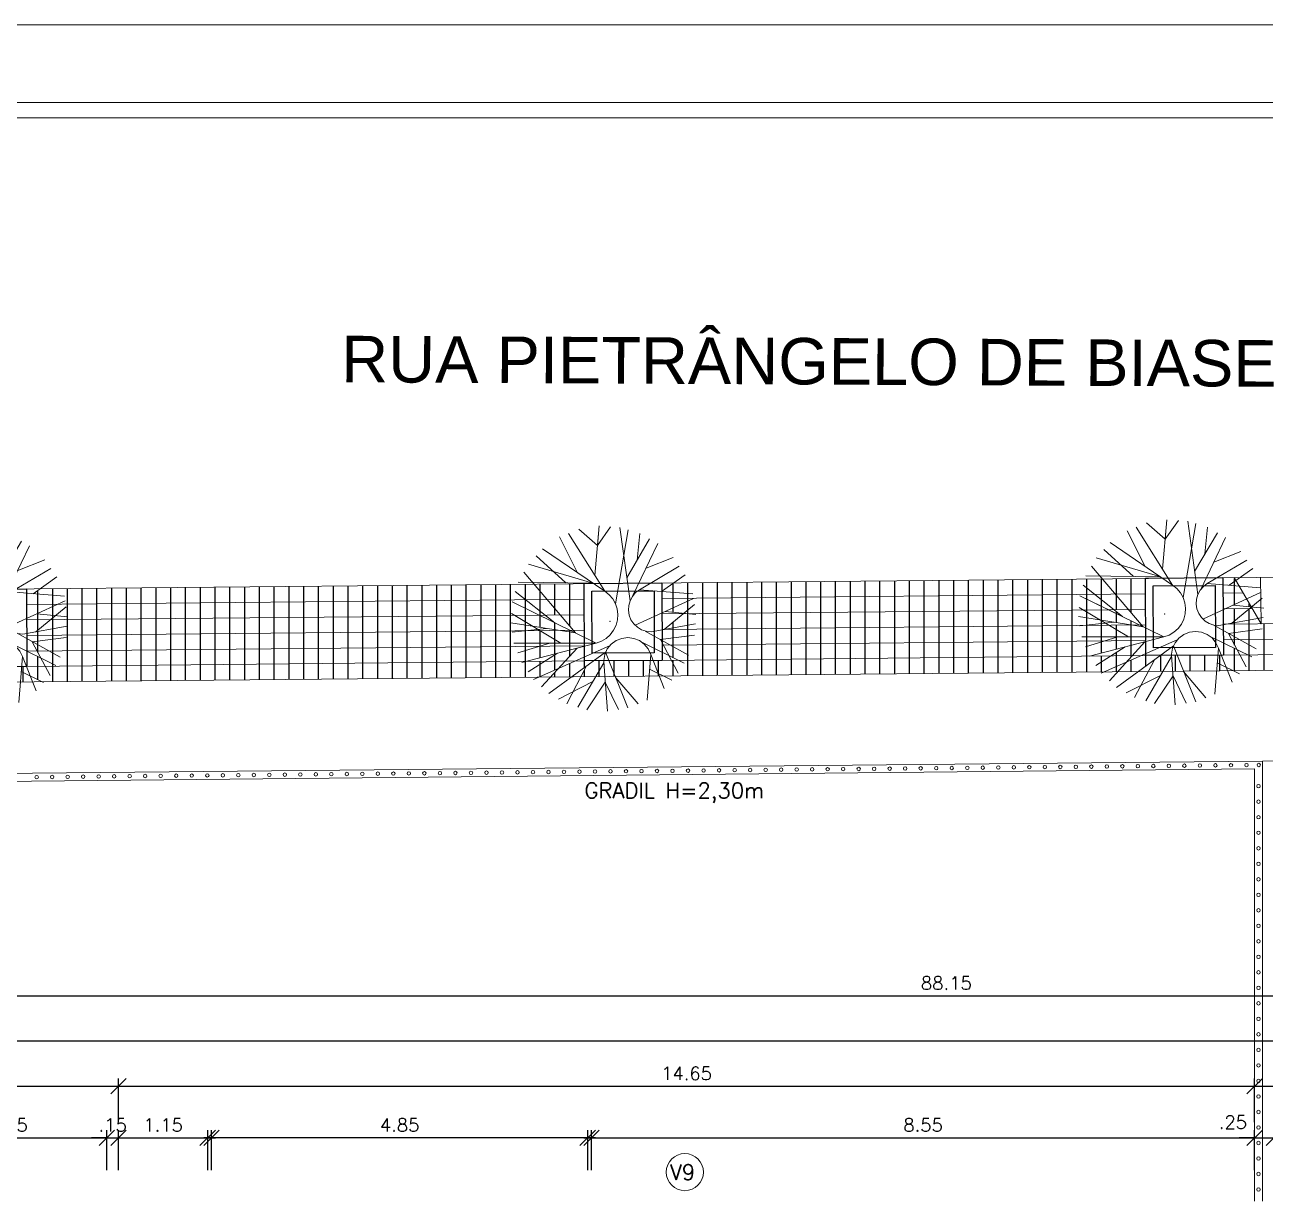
# Model space of a CAD drawing. Header units: millimetres. Extents: x 521 to 1055, y 261 to 520.
# Drawn here: x 699.49 to 715.49, y 504.78 to 519.88 of the extents above; entities that cross this region are included whole.
import ezdxf

# ---------------------------------------------------------------- set-up
doc = ezdxf.new("R2010")
doc.units = ezdxf.units.MM
doc.linetypes.add('CONTINU', pattern=[0])
doc.layers.add('0.1', color=8, linetype='Continuous', lineweight=13)
doc.styles.add('ROBERTO', font='swissek.ttf')
doc.styles.add('ROMANS', font='romans')
doc.styles.get("Standard").update_dxf_attribs({"font": 'romans.shx'})
doc.dimstyles.new('Fares Eng - 50', dxfattribs={"dimscale": 2, "dimtxt": 0.085, "dimasz": 0.1, "dimexe": 0.05, "dimexo": 0.05, "dimgap": 0.04, "dimtad": 1, "dimzin": 4, "dimdsep": 46, "dimtxsty": 'ROMANS', "dimblk1": 'OBLIQUE', "dimblk2": 'OBLIQUE', "dimsah": 1, "dimcen": 0.05, "dimdle": 0.05, "dimclrd": 8, "dimclre": 8, "dimclrt": 8, "dimaunit": 1, "dimadec": 0, "dimazin": 0, "dimtfac": 1, "dimtix": 1, "dimtmove": 2, "dimatfit": 0, "dimldrblk": 'OPEN90', "dimfxl": 1, "dimtolj": 1, "dimtzin": 0, "dimarcsym": 0})
pattern_1 = [(90, (279.22985, 358.23872), (-0.1905, 1e-17), [])]

# ---------------------------------------------------------------- blocks, each defined once
blk = doc.blocks.new('_OBLIQUE')
at = {"color": 0, "linetype": 'ByBlock'}
blk.add_line((-0.5, -0.5), (0.5, 0.5), dxfattribs=at)
blk = doc.blocks.new('*D45')
at = {"layer": '0.1', "color": 8, "linetype": 'CONTINU', "lineweight": -2, "transparency": 16777216}
for p, q in [((698.003, 505.115), (698.003, 505.634)), ((700.553, 505.115), (700.553, 505.634)), ((697.903, 505.534), (700.653, 505.534))]:
    blk.add_line(p, q, dxfattribs=at)
at = {"layer": 'DEFPOINTS', "color": 0, "linetype": 'CONTINU', "lineweight": -2, "transparency": 16777216}
for p in [(700.553, 505.534), (698.003, 505.015), (700.553, 505.015)]:
    blk.add_point(p, dxfattribs=at)
at = {"layer": '0.1', "color": 8, "linetype": 'CONTINU', "lineweight": -2, "transparency": 16777216, "xscale": 0.2, "yscale": 0.2, "zscale": 0.2, "rotation": 180}
blk.add_blockref('_OBLIQUE', (698.003, 505.534), dxfattribs=at)
at = {"layer": '0.1', "color": 8, "linetype": 'CONTINU', "lineweight": -2, "transparency": 16777216, "xscale": 0.2, "yscale": 0.2, "zscale": 0.2}
blk.add_blockref('_OBLIQUE', (700.553, 505.534), dxfattribs=at)
at = {"layer": '0.1', "color": 8, "linetype": 'CONTINU', "transparency": 16777216, "insert": (699.278, 505.699), "char_height": 0.17, "attachment_point": 5, "style": 'ROMANS'}
blk.add_mtext('\\A1;2.55', dxfattribs=at)
blk = doc.blocks.new('_Open90')
at = {"color": 0, "linetype": 'ByBlock', "lineweight": -2}
for p, q in [((0, 0), (-1, 0)), ((-0.5, 0.5), (0, 0)), ((0, 0), (-0.5, -0.5))]:
    blk.add_line(p, q, dxfattribs=at)
blk = doc.blocks.new('*D46')
at = {"layer": '0.1', "color": 8, "linetype": 'CONTINU', "lineweight": -2, "transparency": 16777216}
for p, q in [((700.553, 505.115), (700.553, 505.634)), ((700.703, 505.115), (700.703, 505.634)), ((700.553, 505.534), (700.353, 505.534)), ((700.553, 505.534), (700.703, 505.534)), ((700.703, 505.534), (700.903, 505.534))]:
    blk.add_line(p, q, dxfattribs=at)
at = {"layer": 'DEFPOINTS', "color": 0, "linetype": 'CONTINU', "lineweight": -2, "transparency": 16777216}
for p in [(700.703, 505.534), (700.553, 505.015), (700.703, 505.015)]:
    blk.add_point(p, dxfattribs=at)
at = {"layer": '0.1', "color": 8, "linetype": 'CONTINU', "lineweight": -2, "transparency": 16777216, "xscale": 0.2, "yscale": 0.2, "zscale": 0.2}
blk.add_blockref('_OBLIQUE', (700.553, 505.534), dxfattribs=at)
at = {"layer": '0.1', "color": 8, "linetype": 'CONTINU', "lineweight": -2, "transparency": 16777216, "xscale": 0.2, "yscale": 0.2, "zscale": 0.2, "rotation": 180}
blk.add_blockref('_OBLIQUE', (700.703, 505.534), dxfattribs=at)
at = {"layer": '0.1', "color": 8, "linetype": 'CONTINU', "transparency": 16777216, "insert": (700.628, 505.699), "char_height": 0.17, "attachment_point": 5, "style": 'ROMANS'}
blk.add_mtext('\\A1;.15', dxfattribs=at)
blk = doc.blocks.new('*D47')
at = {"layer": '0.1', "color": 8, "linetype": 'CONTINU', "lineweight": -2, "transparency": 16777216}
for p, q in [((700.703, 505.115), (700.703, 505.634)), ((701.853, 505.115), (701.853, 505.634)), ((700.603, 505.534), (701.953, 505.534))]:
    blk.add_line(p, q, dxfattribs=at)
at = {"layer": 'DEFPOINTS', "color": 0, "linetype": 'CONTINU', "lineweight": -2, "transparency": 16777216}
for p in [(701.853, 505.534), (700.703, 505.015), (701.853, 505.015)]:
    blk.add_point(p, dxfattribs=at)
at = {"layer": '0.1', "color": 8, "linetype": 'CONTINU', "lineweight": -2, "transparency": 16777216, "xscale": 0.2, "yscale": 0.2, "zscale": 0.2, "rotation": 180}
blk.add_blockref('_OBLIQUE', (700.703, 505.534), dxfattribs=at)
at = {"layer": '0.1', "color": 8, "linetype": 'CONTINU', "lineweight": -2, "transparency": 16777216, "xscale": 0.2, "yscale": 0.2, "zscale": 0.2}
blk.add_blockref('_OBLIQUE', (701.853, 505.534), dxfattribs=at)
at = {"layer": '0.1', "color": 8, "linetype": 'CONTINU', "transparency": 16777216, "insert": (701.278, 505.699), "char_height": 0.17, "attachment_point": 5, "style": 'ROMANS'}
blk.add_mtext('\\A1;1.15', dxfattribs=at)
blk = doc.blocks.new('*D48')
at = {"layer": '0.1', "color": 8, "linetype": 'CONTINU', "lineweight": -2, "transparency": 16777216}
for p, q in [((706.803, 505.115), (706.803, 505.634)), ((715.353, 505.115), (715.353, 505.634)), ((706.703, 505.534), (715.453, 505.534))]:
    blk.add_line(p, q, dxfattribs=at)
at = {"layer": 'DEFPOINTS', "color": 0, "linetype": 'CONTINU', "lineweight": -2, "transparency": 16777216}
for p in [(715.353, 505.534), (706.803, 505.015), (715.353, 505.015)]:
    blk.add_point(p, dxfattribs=at)
at = {"layer": '0.1', "color": 8, "linetype": 'CONTINU', "lineweight": -2, "transparency": 16777216, "xscale": 0.2, "yscale": 0.2, "zscale": 0.2, "rotation": 180}
blk.add_blockref('_OBLIQUE', (706.803, 505.534), dxfattribs=at)
at = {"layer": '0.1', "color": 8, "linetype": 'CONTINU', "lineweight": -2, "transparency": 16777216, "xscale": 0.2, "yscale": 0.2, "zscale": 0.2}
blk.add_blockref('_OBLIQUE', (715.353, 505.534), dxfattribs=at)
at = {"layer": '0.1', "color": 8, "linetype": 'CONTINU', "transparency": 16777216, "insert": (711.078, 505.699), "char_height": 0.17, "attachment_point": 5, "style": 'ROMANS'}
blk.add_mtext('\\A1;8.55', dxfattribs=at)
blk = doc.blocks.new('*D49')
at = {"layer": '0.1', "color": 8, "linetype": 'CONTINU', "lineweight": -2, "transparency": 16777216}
for p, q in [((715.353, 505.115), (715.353, 505.634)), ((715.603, 505.115), (715.603, 505.634)), ((715.353, 505.534), (715.153, 505.534)), ((715.353, 505.534), (715.603, 505.534)), ((715.603, 505.534), (715.803, 505.534))]:
    blk.add_line(p, q, dxfattribs=at)
at = {"layer": 'DEFPOINTS', "color": 0, "linetype": 'CONTINU', "lineweight": -2, "transparency": 16777216}
for p in [(715.603, 505.534), (715.353, 505.015), (715.603, 505.015)]:
    blk.add_point(p, dxfattribs=at)
at = {"layer": '0.1', "color": 8, "linetype": 'CONTINU', "lineweight": -2, "transparency": 16777216, "xscale": 0.2, "yscale": 0.2, "zscale": 0.2}
blk.add_blockref('_OBLIQUE', (715.353, 505.534), dxfattribs=at)
at = {"layer": '0.1', "color": 8, "linetype": 'CONTINU', "lineweight": -2, "transparency": 16777216, "xscale": 0.2, "yscale": 0.2, "zscale": 0.2, "rotation": 180}
blk.add_blockref('_OBLIQUE', (715.603, 505.534), dxfattribs=at)
at = {"layer": '0.1', "color": 8, "linetype": 'CONTINU', "transparency": 16777216, "insert": (715.073, 505.734), "char_height": 0.17, "attachment_point": 5, "style": 'ROMANS'}
blk.add_mtext('\\A1;.25', dxfattribs=at)
blk = doc.blocks.new('*D62')
at = {"layer": '0.1', "color": 8, "linetype": 'CONTINU', "lineweight": -2, "transparency": 16777216}
for p, q in [((693.803, 505.734), (693.803, 506.299)), ((700.703, 505.734), (700.703, 506.299)), ((693.703, 506.199), (700.803, 506.199))]:
    blk.add_line(p, q, dxfattribs=at)
at = {"layer": 'DEFPOINTS', "color": 0, "linetype": 'CONTINU', "lineweight": -2, "transparency": 16777216}
for p in [(700.703, 506.199), (693.803, 505.634), (700.703, 505.634)]:
    blk.add_point(p, dxfattribs=at)
at = {"layer": '0.1', "color": 8, "linetype": 'CONTINU', "lineweight": -2, "transparency": 16777216, "xscale": 0.2, "yscale": 0.2, "zscale": 0.2, "rotation": 180}
blk.add_blockref('_OBLIQUE', (693.803, 506.199), dxfattribs=at)
at = {"layer": '0.1', "color": 8, "linetype": 'CONTINU', "lineweight": -2, "transparency": 16777216, "xscale": 0.2, "yscale": 0.2, "zscale": 0.2}
blk.add_blockref('_OBLIQUE', (700.703, 506.199), dxfattribs=at)
at = {"layer": '0.1', "color": 8, "linetype": 'CONTINU', "transparency": 16777216, "insert": (697.253, 506.364), "char_height": 0.17, "attachment_point": 5, "style": 'ROMANS'}
blk.add_mtext('\\A1;6.90', dxfattribs=at)
blk = doc.blocks.new('*D63')
at = {"layer": '0.1', "color": 8, "linetype": 'CONTINU', "lineweight": -2, "transparency": 16777216}
for p, q in [((701.903, 505.115), (701.903, 505.634)), ((706.753, 505.115), (706.753, 505.634)), ((706.853, 505.534), (701.803, 505.534))]:
    blk.add_line(p, q, dxfattribs=at)
at = {"layer": 'DEFPOINTS', "color": 0, "linetype": 'CONTINU', "lineweight": -2, "transparency": 16777216}
for p in [(701.903, 505.534), (701.903, 505.015), (706.753, 505.015)]:
    blk.add_point(p, dxfattribs=at)
at = {"layer": '0.1', "color": 8, "linetype": 'CONTINU', "lineweight": -2, "transparency": 16777216, "xscale": 0.2, "yscale": 0.2, "zscale": 0.2, "rotation": 180}
blk.add_blockref('_OBLIQUE', (701.903, 505.534), dxfattribs=at)
at = {"layer": '0.1', "color": 8, "linetype": 'CONTINU', "lineweight": -2, "transparency": 16777216, "xscale": 0.2, "yscale": 0.2, "zscale": 0.2}
blk.add_blockref('_OBLIQUE', (706.753, 505.534), dxfattribs=at)
at = {"layer": '0.1', "color": 8, "linetype": 'CONTINU', "transparency": 16777216, "insert": (704.328, 505.699), "char_height": 0.17, "attachment_point": 5, "style": 'ROMANS'}
blk.add_mtext('\\A1;4.85', dxfattribs=at)
blk = doc.blocks.new('*D64')
at = {"layer": '0.1', "color": 8, "linetype": 'CONTINU', "lineweight": -2, "transparency": 16777216}
for p, q in [((700.703, 505.734), (700.703, 506.299)), ((715.353, 505.734), (715.353, 506.299)), ((700.603, 506.199), (715.453, 506.199))]:
    blk.add_line(p, q, dxfattribs=at)
at = {"layer": 'DEFPOINTS', "color": 0, "linetype": 'CONTINU', "lineweight": -2, "transparency": 16777216}
for p in [(715.353, 506.199), (700.703, 505.634), (715.353, 505.634)]:
    blk.add_point(p, dxfattribs=at)
at = {"layer": '0.1', "color": 8, "linetype": 'CONTINU', "lineweight": -2, "transparency": 16777216, "xscale": 0.2, "yscale": 0.2, "zscale": 0.2, "rotation": 180}
blk.add_blockref('_OBLIQUE', (700.703, 506.199), dxfattribs=at)
at = {"layer": '0.1', "color": 8, "linetype": 'CONTINU', "lineweight": -2, "transparency": 16777216, "xscale": 0.2, "yscale": 0.2, "zscale": 0.2}
blk.add_blockref('_OBLIQUE', (715.353, 506.199), dxfattribs=at)
at = {"layer": '0.1', "color": 8, "linetype": 'CONTINU', "transparency": 16777216, "insert": (708.028, 506.364), "char_height": 0.17, "attachment_point": 5, "style": 'ROMANS'}
blk.add_mtext('\\A1;14.65', dxfattribs=at)
blk = doc.blocks.new('*D116')
at = {"layer": '0.1', "color": 8, "linetype": 'CONTINU', "lineweight": -2, "transparency": 16777216}
for p, q in [((715.353, 505.834), (715.353, 506.299)), ((721.303, 505.834), (721.303, 506.299)), ((715.253, 506.199), (721.403, 506.199))]:
    blk.add_line(p, q, dxfattribs=at)
at = {"layer": 'DEFPOINTS', "color": 0, "linetype": 'CONTINU', "lineweight": -2, "transparency": 16777216}
for p in [(721.303, 506.199), (715.353, 505.734), (721.303, 505.734)]:
    blk.add_point(p, dxfattribs=at)
at = {"layer": '0.1', "color": 8, "linetype": 'CONTINU', "lineweight": -2, "transparency": 16777216, "xscale": 0.2, "yscale": 0.2, "zscale": 0.2, "rotation": 180}
blk.add_blockref('_OBLIQUE', (715.353, 506.199), dxfattribs=at)
at = {"layer": '0.1', "color": 8, "linetype": 'CONTINU', "lineweight": -2, "transparency": 16777216, "xscale": 0.2, "yscale": 0.2, "zscale": 0.2}
blk.add_blockref('_OBLIQUE', (721.303, 506.199), dxfattribs=at)
at = {"layer": '0.1', "color": 8, "linetype": 'CONTINU', "transparency": 16777216, "insert": (718.328, 506.364), "char_height": 0.17, "attachment_point": 5, "style": 'ROMANS'}
blk.add_mtext('\\A1;5.95', dxfattribs=at)
blk = doc.blocks.new('*D66')
at = {"layer": '0.1', "color": 8, "linetype": 'CONTINU', "lineweight": -2, "transparency": 16777216}
for p, q in [((667.303, 506.399), (667.303, 506.88)), ((721.053, 506.299), (721.053, 506.88)), ((721.153, 506.78), (667.203, 506.78))]:
    blk.add_line(p, q, dxfattribs=at)
at = {"layer": 'DEFPOINTS', "color": 0, "linetype": 'CONTINU', "lineweight": -2, "transparency": 16777216}
for p in [(667.303, 506.78), (667.303, 506.299), (721.053, 506.199)]:
    blk.add_point(p, dxfattribs=at)
at = {"layer": '0.1', "color": 8, "linetype": 'CONTINU', "lineweight": -2, "transparency": 16777216, "xscale": 0.2, "yscale": 0.2, "zscale": 0.2, "rotation": 180}
blk.add_blockref('_OBLIQUE', (667.303, 506.78), dxfattribs=at)
at = {"layer": '0.1', "color": 8, "linetype": 'CONTINU', "lineweight": -2, "transparency": 16777216, "xscale": 0.2, "yscale": 0.2, "zscale": 0.2}
blk.add_blockref('_OBLIQUE', (721.053, 506.78), dxfattribs=at)
at = {"layer": '0.1', "color": 8, "linetype": 'CONTINU', "transparency": 16777216, "insert": (694.178, 506.945), "char_height": 0.17, "attachment_point": 5, "style": 'ROMANS'}
blk.add_mtext('\\A1;53.75', dxfattribs=at)
blk = doc.blocks.new('*D68')
at = {"layer": '0.1', "color": 8, "linetype": 'CONTINU', "lineweight": -2, "transparency": 16777216}
for p, q in [((667.203, 507.364), (755.553, 507.364)), ((667.303, 506.98), (667.303, 507.464)), ((755.453, 506.98), (755.453, 507.464))]:
    blk.add_line(p, q, dxfattribs=at)
at = {"layer": 'DEFPOINTS', "color": 0, "linetype": 'CONTINU', "lineweight": -2, "transparency": 16777216}
for p in [(755.453, 507.364), (667.303, 506.88), (755.453, 506.88)]:
    blk.add_point(p, dxfattribs=at)
at = {"layer": '0.1', "color": 8, "linetype": 'CONTINU', "lineweight": -2, "transparency": 16777216, "xscale": 0.2, "yscale": 0.2, "zscale": 0.2, "rotation": 180}
blk.add_blockref('_OBLIQUE', (667.303, 507.364), dxfattribs=at)
at = {"layer": '0.1', "color": 8, "linetype": 'CONTINU', "lineweight": -2, "transparency": 16777216, "xscale": 0.2, "yscale": 0.2, "zscale": 0.2}
blk.add_blockref('_OBLIQUE', (755.453, 507.364), dxfattribs=at)
at = {"layer": '0.1', "color": 8, "linetype": 'CONTINU', "transparency": 16777216, "insert": (711.378, 507.529), "char_height": 0.17, "attachment_point": 5, "style": 'ROMANS'}
blk.add_mtext('\\A1;88.15', dxfattribs=at)
blk = doc.blocks.new('ARV1')
for p, q in [((-0.1407, 1.4161), (0.0989, 1.7605)), ((0.1949, 0.3431), (0.4235, 1.7048)), ((0.4634, 0.4005), (0.2709, 1.7498)), ((0.5923, 1.1492), (0.6377, 1.6415)), ((-0.5054, 0.9113), (-0.8423, 1.5681)), ((0.4031, 0.8237), (0.8191, 1.5396)), ((0.5168, 0.4952), (0.9711, 1.4544)), ((-0.7238, 0.7245), (-1.2729, 1.2194)), ((0.755, 0.9984), (1.2545, 1.1977)), ((1.0437, 0.573), (1.4738, 0.8844)), ((0.5591, -0.0523), (1.6313, 0.447)), ((1.095, -0.1252), (1.6493, 0.337)), ((-0.8061, -0.388), (-1.7211, 0.152)), ((1.1112, 0.2048), (1.6793, 0.1529)), ((-1.0745, -0.1172), (-1.7031, -0.1904)), ((0.7476, -0.1574), (1.5471, -0.5954)), ((0.8557, -0.1699), (1.6686, -0.0184)), ((-1.0074, -0.3893), (-1.5974, -0.572)), ((0.0893, -0.4358), (-1.3067, -1.0613)), ((0.6958, -0.3704), (1.4637, -0.7442)), ((-0.8667, -0.5727), (-1.4069, -0.9182)), ((-0.506, -0.477), (-1.1567, -1.1971)), ((-0.3293, -0.8064), (-0.6899, -1.5051)), ((-0.0159, -0.7468), (-0.4854, -1.5654)), ((-0.0071, -0.8135), (0.0586, -1.6373)), ((0.83, -0.8592), (1.2412, -1.0601)), ((-0.2148, -1.0934), (-0.845, -1.418)), ((0.2097, -1.0193), (0.6221, -1.4999))]:
    blk.add_line(p, q)
for points in [[(-1.1556, 1.349), (-0.0013, 0.5719), (-0.6793, 1.6344)], [(-0.1872, 0.8633), (-0.1108, 1.7737), (-0.1407, 1.4161), (-0.4881, 1.7122)], [(-1.4123, 1.0654), (-0.2215, 0.7202), (-1.5994, 0.732)], [(1.365, 1.0398), (0.638, 0.6035), (1.6177, 0.5303)], [(-1.7315, -0.0163), (-0.5369, -0.1994), (-1.4972, 0.9138)], [(-1.67, -0.3938), (-0.1549, -0.3836), (-1.7076, 0.3652), (-0.9208, -0.0143), (-1.6507, 0.558)], [(-0.1549, -0.3836), (-0.0593, -0.3487), (0.0278, -0.2962), (0.1033, -0.2277), (0.1642, -0.1462), (0.2083, -0.0545), (0.2342, 0.044), (0.2404, 0.1456), (0.2272, 0.2464), (0.1949, 0.3431), (0.1448, 0.4315), (0.0786, 0.5088), (-0.0013, 0.5719)], [(0.8557, -0.1699), (0.7651, -0.1613), (0.679, -0.1335), (0.6007, -0.0877), (0.5344, -0.0259), (0.483, 0.0489), (0.4489, 0.1331), (0.434, 0.2225), (0.439, 0.3131), (0.4634, 0.4005), (0.5062, 0.4804), (0.5654, 0.5493), (0.638, 0.6035)], [(-0.1549, -0.3836), (-0.1549, -0.3836), (-1.526, -0.748)], [(0.849, -0.5865), (0.8014, -0.4854), (0.7301, -0.3991), (0.6394, -0.3338), (0.5353, -0.2931), (0.4242, -0.2796), (0.3134, -0.2945), (0.2099, -0.3365), (0.12, -0.4031), (0.0498, -0.4901), (0.0033, -0.5918), (-0.016, -0.702), (-0.0071, -0.8135)], [(1.36, -0.9289), (1.0306, -0.3125), (1.6553, -0.2288)], [(-1.0233, -1.3179), (0.0189, -0.5497), (0.436, -1.5757)], [(1.1033, -1.2124), (0.849, -0.5865), (0.79, -1.4316)], [(-0.3231, -1.6133), (0.0157, -1.1009), (0.262, -1.6039)]]:
    blk.add_lwpolyline(points)

msp = doc.modelspace()

# ---------------------------------------------------------------- hatches: boundary and pattern name
at = {"layer": '0.1', "linetype": 'CONTINU', "lineweight": -2}
h = msp.add_hatch(dxfattribs=at)
h.set_pattern_fill('LINE,_O', color=8, scale=0.06, angle=90, double=1)
h.set_pattern_definition(pattern_1)
h.paths.add_polyline_path([(723.68266, 512.14137), (723.68238, 512.19791), (723.44538, 512.19756), (723.07826, 512.41683), (723.63453, 512.32858), (723.63451, 512.3286), (723.36635, 512.45967), (723.36649, 512.45956), (723.01277, 512.63246), (721.43489, 512.61755), (721.18603, 512.21518), (715.436, 512.16084), (715.39575, 512.2298), (714.94821, 512.14882), (714.94858, 512.07463), (715.01419, 512.03824), (715.01412, 512.03823), (715.1247, 511.82867), (715.26517, 511.75938), (723.03589, 511.83683), (723.40216, 512.06839)])
h.paths.add_polyline_path([(722.89737, 512.83138), (721.55933, 512.81873), (721.43489, 512.61755), (723.14674, 512.63373)])
h.paths.add_polyline_path([(714.95015, 511.75624), (714.92242, 511.7561), (714.98477, 511.6003), (715.07155, 511.55734), (723.19855, 511.63416), (723.38683, 511.84033)])
h = msp.add_hatch(dxfattribs=at)
h.set_pattern_fill('LINE,_O', color=8, scale=0.06, angle=90, double=1)
h.set_pattern_definition(pattern_1)
h.paths.add_polyline_path([(706.05966, 512.67225), (699.69254, 512.61208), (699.60418, 512.54881), (699.51812, 512.5557), (699.51883, 512.41043), (706.22901, 512.47384)])
h.paths.add_polyline_path([(705.95375, 512.47124), (699.9188, 512.41421), (699.64991, 512.29071), (699.88925, 512.26758), (699.63725, 512.05968), (699.52067, 512.03858), (699.52102, 511.96809), (699.59166, 511.92891), (699.5916, 511.9289), (699.75838, 511.61281), (705.94967, 511.67521), (706.71154, 511.87342), (706.71135, 511.91267), (706.40739, 511.91222), (706.04027, 512.13149), (706.59654, 512.04324), (706.59652, 512.04326), (706.32836, 512.17433)])
h.paths.add_polyline_path([(699.52278, 511.61044), (699.51444, 511.6104), (699.56224, 511.49097), (699.72128, 511.41223), (706.12243, 511.47274), (706.37605, 511.58479), (706.46336, 511.68039)])
h = msp.add_hatch(dxfattribs=at)
h.set_pattern_fill('LINE,_O', color=8, scale=0.06, angle=90, double=1)
h.set_pattern_definition(pattern_1)
h.paths.add_polyline_path([(706.70757, 512.67837), (706.05966, 512.67225), (706.22901, 512.47384), (706.70856, 512.47837)])
h.paths.add_polyline_path([(706.70856, 512.47837), (706.22901, 512.47384), (706.39836, 512.27543), (706.70954, 512.27837)])
h.paths.add_polyline_path([(706.70954, 512.27837), (706.39836, 512.27543), (706.5677, 512.07703), (706.71053, 512.07838)])
h.paths.add_polyline_path([(706.22901, 512.47384), (705.95375, 512.47124), (706.20312, 512.27359), (706.39836, 512.27543)])
h.paths.add_polyline_path([(706.59659, 512.04323), (706.39392, 512.07538), (706.13825, 512.07297), (706.40739, 511.91222), (706.71135, 511.91267), (706.71098, 511.98732)])
h.paths.add_polyline_path([(706.61723, 511.84889), (706.36417, 511.78305), (706.19755, 511.67771), (706.46336, 511.68039)])
h.paths.add_polyline_path([(706.82999, 511.68348), (706.71248, 511.6829), (706.59548, 511.68172), (706.37605, 511.58479), (706.27505, 511.47418), (706.54641, 511.47675)])
h.paths.add_polyline_path([(706.96514, 511.61142), (706.95972, 511.68412), (706.82999, 511.68348), (706.73966, 511.61763), (706.6666, 511.47789), (706.97487, 511.4808)])
h.paths.add_polyline_path([(707.02897, 511.68446), (706.95972, 511.68412), (706.96514, 511.61142), (706.97487, 511.4808), (707.11001, 511.48208)])
h.paths.add_polyline_path([(707.55922, 511.68708), (707.02897, 511.68446), (707.11001, 511.48208), (707.54414, 511.48618)])
h.paths.add_polyline_path([(707.664, 511.52038), (707.55091, 511.57637), (707.54414, 511.48618), (707.67719, 511.48744)])
h.paths.add_polyline_path([(707.59722, 511.68727), (707.55922, 511.68708), (707.55091, 511.57637), (707.664, 511.52038)])
h = msp.add_hatch(dxfattribs=at)
h.set_pattern_fill('LINE,_O', color=8, scale=0.06, angle=90, double=1)
h.set_pattern_definition(pattern_1)
h.paths.add_polyline_path([(713.38951, 512.74152), (707.86105, 512.68928), (707.70807, 512.57973), (707.70852, 512.48782), (713.55886, 512.54311)])
h.paths.add_polyline_path([(713.28789, 512.54055), (707.70852, 512.48782), (707.70945, 512.30072), (707.75168, 512.32012), (707.99102, 512.29698), (707.73902, 512.08909), (707.71051, 512.08393), (707.7113, 511.92431), (707.80394, 511.74875), (707.92308, 511.68998), (713.22743, 511.74395), (713.94927, 511.93174), (713.94897, 511.99247), (713.72816, 511.99214), (713.36103, 512.21141), (713.91731, 512.12316), (713.91728, 512.12318), (713.64912, 512.25425)])
h.paths.add_polyline_path([(707.71247, 511.68784), (707.59722, 511.68727), (707.664, 511.52038), (707.72954, 511.48793), (713.41839, 511.54171), (713.69681, 511.66471), (713.77426, 511.74951)])
h = msp.add_hatch(dxfattribs=at)
h.set_pattern_fill('LINE,_O', color=8, scale=0.06, angle=90, double=1)
h.set_pattern_definition(pattern_1)
h.paths.add_polyline_path([(713.55886, 512.54311), (713.28789, 512.54055), (713.53727, 512.3429), (713.72821, 512.34471)])
h.paths.add_polyline_path([(713.94624, 512.54677), (713.55886, 512.54311), (713.72821, 512.34471), (713.94722, 512.34678)])
h.paths.add_polyline_path([(713.94525, 512.74677), (713.38951, 512.74152), (713.55886, 512.54311), (713.94624, 512.54677)])
h.paths.add_polyline_path([(713.94722, 512.34678), (713.72821, 512.34471), (713.89756, 512.1463), (713.94821, 512.14678)])
h.paths.add_polyline_path([(713.64912, 512.25425), (713.64926, 512.25414), (713.46899, 512.34226), (713.14705, 512.33921), (713.36103, 512.21141), (713.77855, 512.14517), (713.87052, 512.14604)])
h.paths.add_polyline_path([(713.9484, 512.10798), (713.91735, 512.12315), (713.77855, 512.14517), (713.47671, 512.14232), (713.72816, 511.99214), (713.94897, 511.99247)])
h.paths.add_polyline_path([(713.93799, 511.92881), (713.68493, 511.86297), (713.50107, 511.74673), (713.77426, 511.74951)])
h.paths.add_polyline_path([(713.94927, 511.93174), (713.93799, 511.92881), (713.77426, 511.74951), (713.89148, 511.75071), (713.95004, 511.77658)])
h.paths.add_polyline_path([(714.13541, 511.75222), (713.95016, 511.7513), (713.89148, 511.75071), (713.69681, 511.66471), (713.58593, 511.54329), (713.85228, 511.54581)])
h.paths.add_polyline_path([(713.69681, 511.66471), (713.41839, 511.54171), (713.58593, 511.54329)])
h.paths.add_polyline_path([(714.2859, 511.69135), (714.28131, 511.75294), (714.13541, 511.75222), (714.06042, 511.69755), (713.98173, 511.54703), (714.29643, 511.55001)])
h.paths.add_polyline_path([(714.35417, 511.7533), (714.28131, 511.75294), (714.2859, 511.69135), (714.29643, 511.55001), (714.43505, 511.55132)])
h.paths.add_polyline_path([(714.87915, 511.75589), (714.35417, 511.7533), (714.43505, 511.55132), (714.86409, 511.55538)])
h.paths.add_polyline_path([(714.98477, 511.6003), (714.87167, 511.65629), (714.86409, 511.55538), (715.00222, 511.55668)])
h.paths.add_polyline_path([(714.92242, 511.7561), (714.87915, 511.75589), (714.87167, 511.65629), (714.98477, 511.6003)])
h.paths.add_polyline_path([(715.1247, 511.82867), (714.94936, 511.91516), (714.95015, 511.75624), (715.16181, 511.75835)])
h.paths.add_polyline_path([(715.29088, 512.35966), (714.97774, 512.35654), (714.94726, 512.34254), (714.94817, 512.15624), (714.99159, 512.15667), (715.05978, 512.16901)])
h.paths.add_polyline_path([(715.31978, 512.35995), (715.29088, 512.35966), (715.05978, 512.16901), (715.39575, 512.2298)])
h.paths.add_polyline_path([(715.24904, 512.48115), (715.07244, 512.40004), (715.30977, 512.3771)])
h.paths.add_polyline_path([(715.24904, 512.48115), (715.20379, 512.55866), (714.9462, 512.55623), (714.94719, 512.35624), (714.97774, 512.35654)])
h.paths.add_polyline_path([(715.15156, 512.64815), (714.94567, 512.66462), (714.9462, 512.55624), (715.20371, 512.5588)])
h.paths.add_polyline_path([(715.11065, 512.71824), (715.02671, 512.65814), (715.15156, 512.64815)])
h.paths.add_polyline_path([(715.11065, 512.71824), (715.08769, 512.75757), (714.94521, 512.75622), (714.94567, 512.66462), (715.02671, 512.65814)])
h = msp.add_hatch(dxfattribs=at)
h.set_pattern_fill('LINE,_O', color=8, scale=0.06, angle=90, double=1)
h.set_pattern_definition(pattern_1)
h.paths.add_polyline_path([(698.51788, 512.60098), (697.99782, 512.59606), (698.16717, 512.39765), (698.51887, 512.40098)])
h.paths.add_polyline_path([(698.51887, 512.40098), (698.16717, 512.39765), (698.33652, 512.19924), (698.51986, 512.20098)])
h.paths.add_polyline_path([(698.16717, 512.39765), (697.91078, 512.39523), (698.16015, 512.19758), (698.33652, 512.19924)])
h.paths.add_polyline_path([(698.51986, 512.20098), (698.33652, 512.19924), (698.49475, 512.01385), (698.52084, 512.0011)])
h.paths.add_polyline_path([(698.22659, 512.14492), (698.22673, 512.14481), (698.11956, 512.19719), (697.78456, 512.19403), (697.9385, 512.10208), (698.49478, 512.01383), (698.49475, 512.01385)])
h.paths.add_polyline_path([(698.11928, 512.0734), (698.00735, 512.06096), (698.11421, 511.99713), (698.52084, 512.00098), (698.52084, 512.0011), (698.49482, 512.01382)])
h.paths.add_polyline_path([(698.52084, 512.00098), (698.11421, 511.99713), (698.30563, 511.88281), (698.52142, 511.88313)])
h.paths.add_polyline_path([(698.52142, 511.88313), (698.16464, 511.8826), (697.87599, 511.79487), (698.44143, 511.80022), (698.52173, 511.82111)])
h.paths.add_polyline_path([(698.49836, 511.80076), (698.44143, 511.80022), (698.2624, 511.75364), (698.01992, 511.60034), (698.31814, 511.6034)])
h.paths.add_polyline_path([(698.5225, 511.66504), (698.52183, 511.80098), (698.49836, 511.80076), (698.31814, 511.6034), (698.38453, 511.60409)])
h.paths.add_polyline_path([(698.66254, 511.60619), (698.52279, 511.60551), (698.38453, 511.60409), (698.27428, 511.55538), (698.12982, 511.39719), (698.37908, 511.39954)])
h.paths.add_polyline_path([(698.63789, 511.58822), (698.37908, 511.39954), (698.54005, 511.40107)], flags=16)
h.paths.add_polyline_path([(698.84489, 511.60709), (698.66254, 511.60619), (698.63789, 511.58822), (698.54005, 511.40107), (698.72631, 511.40283)])
h.paths.add_polyline_path([(698.86337, 511.58202), (698.8615, 511.60718), (698.84489, 511.60709), (698.72631, 511.40283), (698.87661, 511.40425)])
h.paths.add_polyline_path([(698.9462, 511.60759), (698.8615, 511.60718), (698.86337, 511.58202), (698.87661, 511.40425), (699.02706, 511.40567)])
h.paths.add_polyline_path([(699.45388, 511.6101), (698.9462, 511.60759), (699.01452, 511.437), (699.041, 511.4058), (699.43882, 511.40956)])
h.paths.add_polyline_path([(699.56224, 511.49097), (699.44914, 511.54696), (699.43882, 511.40956), (699.59423, 511.41103)])
h.paths.add_polyline_path([(699.51444, 511.6104), (699.45388, 511.6101), (699.44914, 511.54696), (699.56224, 511.49097)])
h.paths.add_polyline_path([(699.70217, 511.71934), (699.5218, 511.80832), (699.52278, 511.61044), (699.75838, 511.61281)])
h.paths.add_polyline_path([(699.82346, 512.2133), (699.51982, 512.21043), (699.52067, 512.03858), (699.63725, 512.05968)])
h.paths.add_polyline_path([(699.88925, 512.26758), (699.64991, 512.29071), (699.51972, 512.23091), (699.51982, 512.21043), (699.82346, 512.2133)])
h.paths.add_polyline_path([(699.9188, 512.41421), (699.51883, 512.41043), (699.51972, 512.23091)])

# ---------------------------------------------------------------- linework, layer by layer
at = {"layer": '0.1', "color": 8}
for p, q in [((669.19547, 512.32386), (745.18028, 513.04196)), ((715.436, 512.16084), (715.08769, 512.75757)), ((715.436, 512.16084), (715.43033, 512.76081)), ((699.51883, 512.41043), (706.70856, 512.47837)), ((707.70852, 512.48782), (713.94624, 512.54677)), ((714.94217, 512.5562), (715.20371, 512.5588)), ((714.9462, 512.55623), (715.20379, 512.55866)), ((707.71041, 512.28783), (713.94813, 512.34678)), ((714.94417, 512.35621), (715.31978, 512.35995)), ((699.52072, 512.21044), (706.71045, 512.27838)), ((714.94616, 512.15622), (723.68014, 512.24328)), ((715.436, 512.16084), (721.18603, 512.21518)), ((699.52261, 512.01044), (706.71234, 512.07839)), ((707.7123, 512.08784), (713.95002, 512.14679)), ((714.94815, 511.95623), (723.68214, 512.04329)), ((699.5245, 511.81045), (706.71423, 511.8784)), ((707.71419, 511.88785), (713.95191, 511.9468)), ((714.95015, 511.75624), (723.68413, 511.8433)), ((670.93746, 511.14014), (731.43393, 511.71201)), ((699.52278, 511.61044), (706.71248, 511.6829)), ((707.71247, 511.68784), (713.95016, 511.7513)), ((715.45272, 510.39162), (669.22591, 509.93167)), ((715.45272, 510.39162), (721.20272, 510.44884)), ((715.45272, 504.71692), (715.45272, 510.39162)), ((715.35272, 510.29062), (669.26895, 509.83209)), ((715.35272, 504.71692), (715.35272, 510.29062))]:
    msp.add_line(p, q, dxfattribs=at)
for points in [[(782.16805, 519.88495), (655.96365, 519.88495), (655.96365, 435.88495), (782.16805, 435.88495)], [(658.46365, 436.88495), (658.46365, 518.88495), (781.16805, 518.88495), (781.16805, 436.88495)]]:
    msp.add_lwpolyline(points, close=True, dxfattribs=at)
msp.add_lwpolyline([(765.34805, 517.68495, 0.41421356), (764.34805, 518.68495), (659.66365, 518.68495, 0.41421356), (658.66365, 517.68495), (658.66365, 444.08495, 0.41421356), (659.66365, 443.08495), (764.34805, 443.08495, 0.41421356), (765.34805, 444.08495)], format="xyb", close=True, dxfattribs=at)
at = {"layer": '0.1', "color": 8, "linetype": 'CONTINU', "lineweight": -2}
for points in [[(707.70754, 512.68782), (707.71247, 511.68784), (706.71248, 511.6829), (706.70755, 512.68289), (707.70754, 512.68782)], [(714.94521, 512.75622), (714.95015, 511.75624), (713.95016, 511.7513), (713.94523, 512.75129), (714.94521, 512.75622)], [(714.84571, 512.65573), (714.84966, 511.85574), (714.04967, 511.8518), (714.04572, 512.65179), (714.84571, 512.65573)], [(699.51785, 512.61043), (699.52278, 511.61044), (698.52279, 511.60551), (698.51786, 512.60549), (699.51785, 512.61043)], [(707.60803, 512.58733), (707.61198, 511.78734), (706.81199, 511.78339), (706.80804, 512.58339), (707.60803, 512.58733)]]:
    msp.add_lwpolyline(points, dxfattribs=at)
at = {"layer": '0.1', "color": 8}
for centre, radius in [((702.04743, 510.20824), 0.0225), ((702.24743, 510.21023), 0.0225), ((702.44743, 510.21222), 0.0225), ((702.64743, 510.21421), 0.0225), ((702.84743, 510.2162), 0.0225), ((703.04743, 510.21819), 0.0225), ((703.24743, 510.22018), 0.0225), ((703.44743, 510.22217), 0.0225), ((703.64743, 510.22416), 0.0225), ((703.84743, 510.22615), 0.0225), ((704.04743, 510.22814), 0.0225), ((704.24743, 510.23013), 0.0225), ((704.44743, 510.23212), 0.0225), ((704.64743, 510.23411), 0.0225), ((704.84743, 510.2361), 0.0225), ((705.04743, 510.23809), 0.0225), ((705.24743, 510.24008), 0.0225), ((705.44743, 510.24207), 0.0225), ((705.64743, 510.24406), 0.0225), ((705.84743, 510.24605), 0.0225), ((706.04743, 510.24804), 0.0225), ((706.24743, 510.25003), 0.0225), ((706.44743, 510.25202), 0.0225), ((706.64743, 510.25401), 0.0225), ((706.84743, 510.256), 0.0225), ((707.04743, 510.25799), 0.0225), ((707.24743, 510.25998), 0.0225), ((707.44743, 510.26197), 0.0225), ((707.64743, 510.26396), 0.0225), ((707.84743, 510.26595), 0.0225), ((708.04743, 510.26794), 0.0225), ((708.24743, 510.26993), 0.0225), ((708.44743, 510.27192), 0.0225), ((708.64743, 510.27391), 0.0225), ((708.84743, 510.2759), 0.0225), ((709.04743, 510.27789), 0.0225), ((709.24743, 510.27988), 0.0225), ((709.44743, 510.28187), 0.0225), ((709.64743, 510.28386), 0.0225), ((709.84743, 510.28585), 0.0225), ((710.04743, 510.28784), 0.0225), ((710.24743, 510.28983), 0.0225), ((710.44743, 510.29182), 0.0225), ((710.64743, 510.29381), 0.0225), ((710.84743, 510.2958), 0.0225), ((711.04743, 510.29779), 0.0225), ((711.24743, 510.29978), 0.0225), ((711.44743, 510.30177), 0.0225), ((711.64743, 510.30376), 0.0225), ((711.84743, 510.30575), 0.0225), ((712.04743, 510.30774), 0.0225), ((712.24743, 510.30973), 0.0225), ((712.44743, 510.31172), 0.0225), ((712.64743, 510.31371), 0.0225), ((712.84743, 510.3157), 0.0225), ((713.04743, 510.31769), 0.0225), ((713.24743, 510.31968), 0.0225), ((713.44743, 510.32167), 0.0225), ((713.64743, 510.32366), 0.0225), ((713.84743, 510.32565), 0.0225), ((714.04743, 510.32764), 0.0225), ((714.24743, 510.32963), 0.0225), ((714.44743, 510.33162), 0.0225), ((714.64743, 510.33361), 0.0225), ((714.84743, 510.3356), 0.0225), ((715.04743, 510.33759), 0.0225), ((715.24743, 510.33958), 0.0225), ((715.40641, 510.34157), 0.0225), ((699.64743, 510.18436), 0.0225), ((699.84743, 510.18635), 0.0225), ((700.04743, 510.18834), 0.0225), ((700.24743, 510.19033), 0.0225), ((700.44743, 510.19232), 0.0225), ((700.64743, 510.19431), 0.0225), ((700.84743, 510.1963), 0.0225), ((701.04743, 510.19829), 0.0225), ((701.24743, 510.20028), 0.0225), ((701.44743, 510.20227), 0.0225), ((701.64743, 510.20426), 0.0225), ((701.84743, 510.20625), 0.0225), ((715.40272, 510.06692), 0.0225), ((715.40272, 509.86692), 0.0225), ((715.40272, 509.66692), 0.0225), ((715.40272, 509.46692), 0.0225), ((715.40272, 509.26692), 0.0225), ((715.40272, 509.06692), 0.0225), ((715.40272, 508.86692), 0.0225), ((715.40272, 508.66692), 0.0225), ((715.40272, 508.46692), 0.0225), ((715.40272, 508.26692), 0.0225), ((715.40272, 508.06692), 0.0225), ((715.40272, 507.86692), 0.0225), ((715.40272, 507.66692), 0.0225), ((715.40272, 507.46692), 0.0225), ((715.40272, 507.26692), 0.0225), ((715.40272, 507.06692), 0.0225), ((715.40272, 506.86692), 0.0225), ((715.40272, 506.66692), 0.0225), ((715.40272, 506.46692), 0.0225), ((715.40272, 506.26692), 0.0225), ((715.40272, 506.06692), 0.0225), ((715.40272, 505.86692), 0.0225), ((715.40272, 505.66692), 0.0225), ((715.40272, 505.46692), 0.0225), ((708.0053, 505.091), 0.23964), ((715.40272, 505.26692), 0.0225), ((715.40272, 505.06692), 0.0225), ((715.40272, 504.86692), 0.0225)]:
    msp.add_circle(centre, radius, dxfattribs=at)
at = {"layer": '0.1', "color": 8, "linetype": 'Continuous'}
for p in [(707.04031, 512.19518), (714.1909, 512.28864)]:
    msp.add_point(p, dxfattribs=at)

# ---------------------------------------------------------------- block references
at = {"layer": '0.1', "color": 8, "linetype": 'Continuous', "xscale": 0.6999999999999911, "yscale": 0.6999999999999911, "zscale": 0.6999999999999911, "rotation": 359.6992061989453}
for p in [(706.9731, 512.18084), (714.29386, 512.26076), (698.87133, 512.15143)]:
    msp.add_blockref('ARV1', p, dxfattribs=at)

# ---------------------------------------------------------------- texts
at = {"layer": '0.1', "color": 8, "style": 'ROBERTO'}
msp.add_text('RUA PIETRÂNGELO DE BIASE', height=0.6, rotation=359.72483, dxfattribs=at).set_placement((703.57391, 515.27583))
at = {"layer": '0.1', "color": 8}
for s, p in [('GRADIL H=2,30m', (706.71217, 509.91197)), ('V9', (707.81469, 504.98949))]:
    msp.add_text(s, height=0.2, dxfattribs=at).set_placement(p)

# ---------------------------------------------------------------- dimensions: what is measured, and where the dimension line sits
at = {"layer": '0.1', "color": 8, "linetype": 'CONTINU'}
for base, p1, p2, picture, middle in [((755.45272, 507.36449), (667.30272, 506.87997), (755.45272, 506.87997), '*D68', (711.37772, 507.52949)), ((667.30272, 506.77997), (721.05272, 506.1992), (667.30272, 506.2992), '*D66', (694.17772, 506.94497)), ((700.70272, 506.1992), (693.80272, 505.63443), (700.70272, 505.63443), '*D62', (697.25272, 506.3642)), ((715.35272, 506.1992), (700.70272, 505.63443), (715.35272, 505.63443), '*D64', (708.02772, 506.3642)), ((721.30272, 506.1992), (715.35272, 505.73443), (721.30272, 505.73443), '*D116', (718.32772, 506.3642)), ((700.55272, 505.53443), (698.00272, 505.01526), (700.55272, 505.01526), '*D45', (699.27772, 505.69943)), ((700.70272, 505.53443), (700.55272, 505.01526), (700.70272, 505.01526), '*D46', (700.62772, 505.69943)), ((701.85272, 505.53443), (700.70272, 505.01526), (701.85272, 505.01526), '*D47', (701.27772, 505.69943)), ((701.90272, 505.53443), (706.75272, 505.01526), (701.90272, 505.01526), '*D63', (704.32772, 505.69943)), ((715.35272, 505.53443), (706.80272, 505.01526), (715.35272, 505.01526), '*D48', (711.07772, 505.69943))]:
    dim = msp.add_linear_dim(base=base, p1=p1, p2=p2, dimstyle='Fares Eng - 50', dxfattribs=at)
    dim.commit()
    dim.dimension.update_dxf_attribs({"geometry": picture, "text_midpoint": middle})
dim = msp.add_linear_dim(base=(715.60272, 505.53443), p1=(715.35272, 505.01526), p2=(715.60272, 505.01526), dimstyle='Fares Eng - 50', dxfattribs=at)
dim.commit()
dim.dimension.update_dxf_attribs({"geometry": '*D49', "text_midpoint": (715.07332, 505.73443), "dimtype": 160})

doc.saveas('drawing.dxf')
